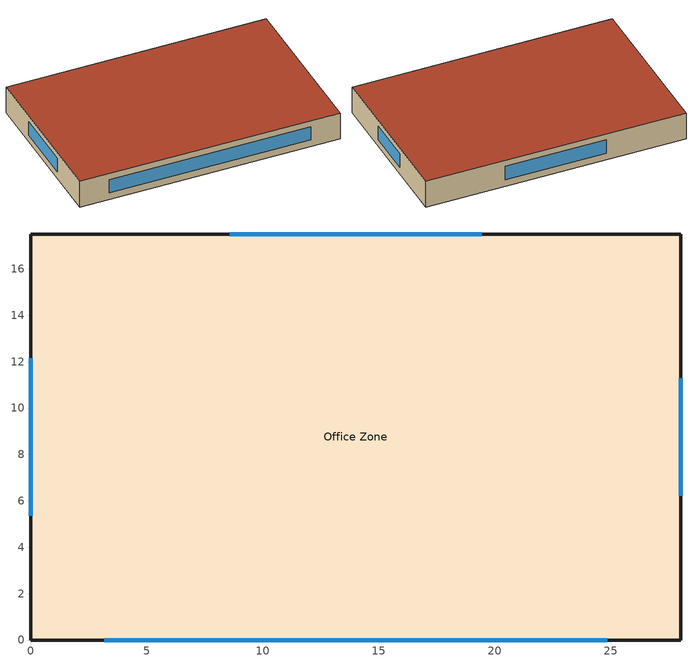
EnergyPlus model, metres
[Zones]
Office Zone
 floor ground (Ground Floor): 28,0 0,0 0,17.5 28,17.5 z0
 wall outside (Ext Wall): 0,0 28,0 28,17.5 0,17.5 0,0 z0:3.1
 window (Window): 3.15,0 24.85,0 / 28,6.21 28,11.29 / 19.43,17.5 8.57,17.5 / 0,12.14 0,5.36 z0.8:2.4
 roof outside (Roof): 28,17.5 0,17.5 0,0 28,0 z3.1
[Building]
Office Tampa: North Axis {deg}=0; Terrain=Suburbs; Loads Convergence Tolerance Value=0.04; Temperature Convergence Tolerance Value=0.4; Solar Distribution=FullExterior; Maximum Number of Warmup Days=25; Minimum Number of Warmup Days=6
[Material]
Gypsum 12.7mm: Smooth, 0.0127, 0.16, 784.9, 830, 0.9, 0.92, 0.92
Wall Insulation: MediumRough, 0.143, 0.049, 265, 836.8, 0.9, 0.7, 0.7
Roof Membrane: VeryRough, 0.0095, 0.16, 1121.29, 1460, 0.9, 0.7, 0.7
Roof Insulation: MediumRough, 0.1389, 0.049, 265, 836.8, 0.9, 0.7, 0.7
Metal Deck: MediumSmooth, 0.0008, 45.006, 7680, 418.4, 0.9, 0.7, 0.3
HW Concrete 100mm: MediumRough, 0.1, 1.311, 2240, 836.8, 0.9, 0.7, 0.7
Carpet 12.7mm: VeryRough, 0.0127, 0.06, 288, 1380, 0.9, 0.8, 0.8
[WindowMaterial:SimpleGlazingSystem]
Simple Glazing: U-Factor {W/m2-K}=2.9; Solar Heat Gain Coefficient=0.57; Visible Transmittance=0.72
[Construction]
Ext Wall: Gypsum 12.7mm, Wall Insulation, Gypsum 12.7mm
Roof: Roof Membrane, Roof Insulation, Metal Deck
Ground Floor: HW Concrete 100mm, Carpet 12.7mm
Window: Simple Glazing
[Zone]
Office Zone: 0, 0, 0, 1
[People]
Office People: Zone or ZoneList or Space or SpaceList=Office Zone; Number of People Schedule=Occupancy Sch; Number of People Calculation Method=Area/Person; Floor Area per Person {m2/person}=23; Fraction Radiant=0.3; Sensible Heat Fraction=autocalculate; Activity Level Schedule=Activity Sch
[Lights]
Office Lights: Zone or ZoneList or Space or SpaceList=Office Zone; Schedule=Lighting Sch; Design Level Calculation Method=Watts/Area; Watts per Zone Floor Area {W/m2}=8.5; Return Air Fraction=0; Fraction Radiant=0.7; Fraction Visible=0.2; Fraction Replaceable=1
[ElectricEquipment]
Office Equipment: Zone or ZoneList or Space or SpaceList=Office Zone; Schedule=Equipment Sch; Design Level Calculation Method=Watts/Area; Watts per Zone Floor Area {W/m2}=11.1; Fraction Latent=0; Fraction Radiant=0.5; Fraction Lost=0
[ZoneInfiltration:DesignFlowRate]
Office Infiltration: Zone or ZoneList or Space or SpaceList=Office Zone; Schedule=Always On; Design Flow Rate Calculation Method=AirChanges/Hour; Air Changes per Hour {1/hr}=0.4; Constant Term Coefficient=1; Temperature Term Coefficient=0; Velocity Term Coefficient=0; Velocity Squared Term Coefficient=0
[HVACTemplate:Thermostat]
Office Thermostat: Heating Setpoint Schedule=Heating Setpoint Sch; Cooling Setpoint Schedule=Cooling Setpoint Sch
[HVACTemplate:Zone:PTAC]
Office Zone: Template Thermostat=Office Thermostat; Cooling Supply Air Flow Rate {m3/s}=autosize; Heating Supply Air Flow Rate {m3/s}=autosize; Outdoor Air Method=Flow/Person; Outdoor Air Flow Rate per Person {m3/s}=0.0035; Outdoor Air Flow Rate per Zone Floor Area {m3/s-m2}=0; Outdoor Air Flow Rate per Zone {m3/s}=0; Supply Fan Operating Mode Schedule=Cycling Fan Sch; Supply Fan Placement=DrawThrough; Supply Fan Total Efficiency=0.55; Supply Fan Delta Pressure {Pa}=125; Supply Fan Motor Efficiency=0.9; Cooling Coil Type=SingleSpeedDX; Cooling Coil Gross Rated Total Capacity {W}=autosize; Cooling Coil Gross Rated Sensible Heat Ratio=autosize; Cooling Coil Gross Rated Cooling COP {W/W}=3; Heating Coil Type=Electric; Heating Coil Capacity {W}=autosize
[Schedule:Compact]
Always On: Fraction, Through: 12/31, For: AllDays, Until: 24:00, 1
Cycling Fan Sch: Any Number, Through: 12/31, For: AllDays, Until: 24:00, 0
Activity Sch: Any Number, Through: 12/31, For: AllDays, Until: 24:00, 110
Occupancy Sch: Fraction, Through: 12/31, For: Weekdays SummerDesignDay WinterDesignDay, Until: 08:00, 0, Until: 18:00, 1, Until: 24:00, 0, For: AllOtherDays, Until: 24:00, 0
Lighting Sch: Fraction, Through: 12/31, For: Weekdays SummerDesignDay WinterDesignDay, Until: 08:00, 0.15, Until: 18:00, 0.9, Until: 24:00, 0.15, For: AllOtherDays, Until: 24:00, 0.15
Equipment Sch: Fraction, Through: 12/31, For: Weekdays SummerDesignDay WinterDesignDay, Until: 08:00, 0.2, Until: 18:00, 0.8, Until: 24:00, 0.2, For: AllOtherDays, Until: 24:00, 0.2
Heating Setpoint Sch: Temperature, Through: 12/31, For: Weekdays SummerDesignDay WinterDesignDay, Until: 08:00, 14, Until: 18:00, 21.5, Until: 24:00, 14, For: AllOtherDays, Until: 24:00, 14
Cooling Setpoint Sch: Temperature, Through: 12/31, For: Weekdays SummerDesignDay WinterDesignDay, Until: 08:00, 27, Until: 18:00, 24, Until: 24:00, 27, For: AllOtherDays, Until: 24:00, 27
